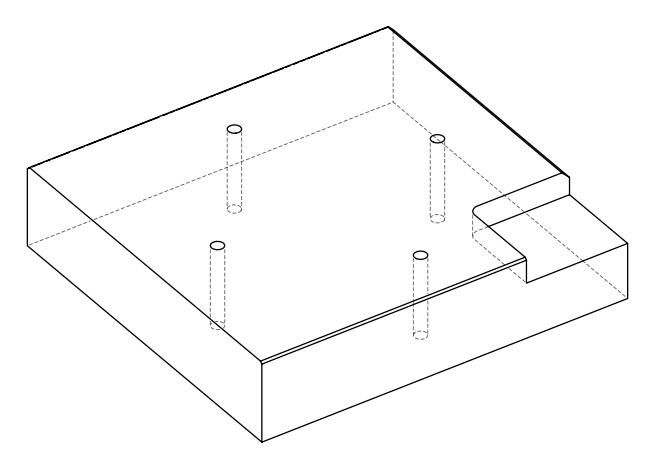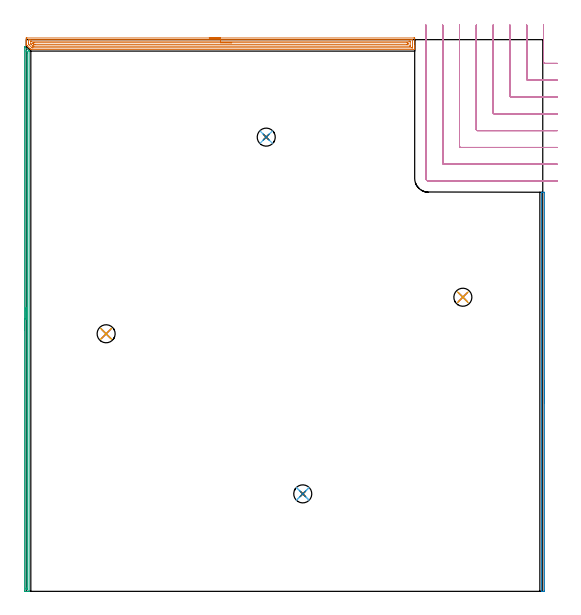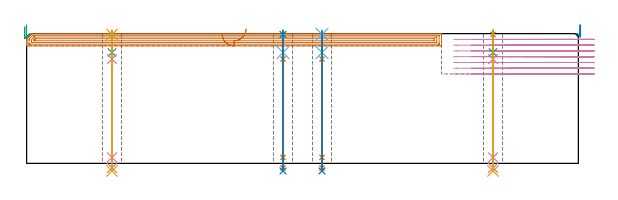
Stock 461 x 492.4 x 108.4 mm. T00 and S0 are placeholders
(PLAN: 20 operations, 14 tool changes, 45.2 min)
(1 AREA_MILL | FG_CHAMFER_SURFACE | UGT0205_001 | 11.29 min | 18348 mm3)
(2 AREA_MILL_1 | FG_CHAMFER_SURFACE_1 | UGT0205_001 | 3 min | 1207 mm3)
(3 AREA_MILL_2 | FG_CHAMFER_SURFACE_2 | UGT0205_001 | 7.91 min | 4060 mm3)
(4 MILL_CORNER_NOTCH_RECTANGULAR | CORNER_NOTCH_RECTANGULAR | UGT0201_094 | Follow Part, ap 5, ae 75% | 18.52 min | 523244 mm3)
(5 SPOT_DRILL | STEP1HOLE | NXT0321_9005460120000 | 0.03 min | 3 mm3)
(6 SPOT_DRILL_1 | STEP1HOLE_1 | NXT0321_9005460120000 | 0.03 min | 3 mm3)
(7 SPOT_DRILL_2 | STEP1HOLE_2 | NXT0321_9005460120000 | 0.03 min | 2 mm3)
(8 SPOT_DRILL_3 | STEP1HOLE_3 | NXT0321_9005460120000 | 0.03 min | 3 mm3)
(9 DRILL_BLIND_HOLE_INTO_CENTER | STEP1HOLE | NXT0301_076 | 0.07 min | 1243 mm3)
(10 GUN_DRILL_THROUGH_HOLE | STEP1HOLE | UGT0307_007 | 0.54 min | 7317 mm3)
(11 DRILL_TO_ENLARGE_THROUGH_HOLE | STEP1HOLE | UGT0301_285 | 0.47 min | 13450 mm3)
(12 DRILL_BLIND_HOLE_INTO_CENTER_1 | STEP1HOLE_1 | NXT0301_076 | 0.07 min | 1243 mm3)
(13 GUN_DRILL_THROUGH_HOLE_1 | STEP1HOLE_1 | UGT0307_007 | 0.54 min | 7318 mm3)
(14 DRILL_TO_ENLARGE_THROUGH_HOLE_1 | STEP1HOLE_1 | UGT0301_285 | 0.47 min | 13448 mm3)
(15 DRILL_BLIND_HOLE_INTO_CENTER_2 | STEP1HOLE_2 | NXT0301_076 | 0.07 min | 1244 mm3)
(16 GUN_DRILL_THROUGH_HOLE_2 | STEP1HOLE_2 | UGT0307_007 | 0.54 min | 7299 mm3)
(17 DRILL_TO_ENLARGE_THROUGH_HOLE_2 | STEP1HOLE_2 | UGT0301_285 | 0.47 min | 13466 mm3)
(18 DRILL_BLIND_HOLE_INTO_CENTER_3 | STEP1HOLE_3 | NXT0301_076 | 0.07 min | 1244 mm3)
(19 GUN_DRILL_THROUGH_HOLE_3 | STEP1HOLE_3 | UGT0307_007 | 0.54 min | 7308 mm3)
(20 DRILL_TO_ENLARGE_THROUGH_HOLE_3 | STEP1HOLE_3 | UGT0301_285 | 0.47 min | 13453 mm3)
(TOOL UGT0205_001 | Chamfer Mill 20 x 3 x 45 deg. | D20 FL50 Z2)
(TOOL UGT0201_094 | End mill 20 mm | D20 FL38 Z4)
(TOOL NXT0321_9005460120000 | NC Spot Drill, 142deg, 12mm, Carbide, Uncoated | D12 PA142 FL30 Z2)
(TOOL NXT0301_076 | Carbide Drill 10.5mm [860.1-1050-032A1-MM 2214] | D10.5 PA140 FL55 Z2)
(TOOL UGT0307_007 | Gun Drill 10 mm | D10 PA130 FL24 Z1)
(TOOL UGT0301_285 | Twist Drill 16.1 mm | D16.1 PA118 FL125 Z2)
(OP 1 AREA_MILL)
G17 G21 G94 G90
T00 M6
G54
G17 G0 G90 X163.35 Y493.9 S1061 M3
G43 Z118.4 H0
Z108.2
G94 G1 X163.388 Z107.328 F250.
X163.502 Z106.463
X163.691 Z105.612
X163.953 Z104.78
X164.287 Z103.974
X164.69 Z103.2
X165.158 Z102.464
X165.69 Z101.772
X166.279 Z101.129
X166.922 Z100.54
X167.614 Z100.008
X168.35 Z99.54
X169.124 Z99.137
X169.93 Z98.803
X170.762 Z98.541
X171.614 Z98.352
X172.478 Z98.238
X173.35 Z98.2
X346.091
X346.358 Y493.897 Z98.202
X346.69 Y493.892 Z98.206
X346.7 Y493.555 Z98.542
Y487.012 Z105.083
Y486.444 Z105.653
Y486.118 Z105.979
Y485.55 Z106.547
Y485.223 Z106.872
Y484.571 Z107.528
Y484.159 Z107.941
X346.693 Y483.763 Z108.328
X346.69 Y483.702 Z108.388
X346.537 Y483.7 Z108.4
X4.18
X4.105 Y483.705 Z108.391
X4.053 Y483.748 Z108.349
X3.872 Y483.927 Z108.172
X3.287 Y484.511 Z107.585
X0.786 Y487.012 Z105.084
X0.43 Y487.37 Z104.73
X0.253 Y487.547 Z104.553
X0.014 Y487.787 Z104.311
X0.001 Y487.806 Z104.292
X0. Y487.927 Z104.172
Y488.075 Z104.025
Y489.042 Z103.058
Y489.694 Z102.402
Y490.914 Z101.183
Y491.482 Z100.612
Y492.093 Z100.003
X0.001 Y493.271 Z98.825
X0.004 Y493.877 Z98.22
X0.007 Y493.891 Z98.205
X0.609 Y493.9 Z98.2
X173.35
Y492.486 Z99.614
X344.305
X344.414 Y492.485 Z99.615
X344.632 Y492.481 Z99.619
X344.687 Y492.479 Z99.621
X344.692 Y492.466 Z99.634
X344.697 Y492.433 Z99.667
X344.699 Y492.377 Z99.723
Y485.723 Z106.377
X344.693 Y485.223 Z106.877
X344.69 Y485.131 Z106.969
X344.523 Y485.121 Z106.979
X344.413 Y485.116 Z106.984
X344.305 Y485.115 Z106.985
X5.965
X5.175 Y485.121 Z106.979
X5.125 Y485.136 Z106.964
X5.073 Y485.18 Z106.92
X5.027 Y485.223 Z106.877
X2.395 Y487.856 Z104.244
X2.349 Y487.906 Z104.194
X2.01 Y488.291 Z103.809
X2.004 Y488.8 Z103.3
X2.001 Y489.195 Z102.905
Y491.877 Z100.223
X2.007 Y492.377 Z99.723
X2.01 Y492.469 Z99.631
X2.177 Y492.479 Z99.621
X2.287 Y492.484 Z99.616
X2.395 Y492.485 Z99.615
X3.178 Y492.486 Z99.614
X173.35
Y491.072 Z101.028
X341.627 Y491.071 Z101.029
X342.039 Y491.07 Z101.03
X342.52 Y491.067 Z101.033
X342.671 Y491.065 Z101.035
X342.69 Y490.768 Z101.332
X342.696 Y490.588 Z101.512
X342.699 Y490.409 Z101.691
Y486.832 Z105.268
X342.694 Y486.651 Z105.449
X342.69 Y486.538 Z105.562
X342.64 Y486.535 Z105.565
X342.52 Y486.532 Z105.568
X342.109 Y486.529 Z105.571
X6.858
X6.446 Y486.53 Z105.57
X6.208 Y486.534 Z105.566
X6.182 Y486.535 Z105.565
X6.139 Y486.571 Z105.529
X6.061 Y486.643 Z105.457
X5.965 Y486.734 Z105.366
X4.793 Y487.906 Z104.194
X4.18 Y488.522 Z103.578
X4.047 Y488.662 Z103.438
X4.015 Y488.697 Z103.403
X4.009 Y488.741 Z103.359
X4.005 Y488.8 Z103.3
X4.001 Y488.98 Z103.12
Y490.768 Z101.332
X4.006 Y490.949 Z101.151
X4.01 Y491.063 Z101.037
X4.06 Y491.065 Z101.035
X4.18 Y491.068 Z101.032
X4.591 Y491.071 Z101.029
X173.35 Y491.072 Z101.028
Y489.657 Z102.443
X339.879
X340.688 Y489.65 Z102.45
X340.7 Y488.835 Z103.265
X340.699 Y488.8 Z103.3
X340.691 Y487.95 Z104.15
X339.842 Y487.943 Z104.157
X339.805
X7.714
X7.286 Y487.945 Z104.155
X7.234 Y487.947 Z104.153
X7.212 Y487.949 Z104.151
X7.169 Y487.989 Z104.111
X7.03 Y488.122 Z103.978
X6.858 Y488.291 Z103.809
X6.349 Y488.8 Z103.3
X6.181 Y488.971 Z103.129
X6.048 Y489.109 Z102.991
X6.01 Y489.152 Z102.948
X6.007 Y489.177 Z102.923
X6.005 Y489.23 Z102.87
X6.009 Y489.65 Z102.45
X6.858 Y489.657 Z102.443
X6.895
X173.35
X174.222 Z102.481
X175.086 Z102.595
X175.938 Z102.783
X176.77 Z103.046
X177.576 Z103.38
X178.35 Z103.782
X179.086 Z104.251
X179.778 Z104.782
X180.421 Z105.372
X181.01 Z106.015
X181.542 Z106.707
X182.01 Z107.443
X182.413 Z108.216
X182.747 Z109.022
X183.009 Z109.854
X183.198 Z110.706
X183.312 Z111.571
X183.35 Z112.443
G0 Z118.4
M5
M2
(OP 2 AREA_MILL_1)
G17 G21 G94 G90
T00 M6
G54
G17 G0 G90 X462.5 Y188.1 S1061 M3
G43 Z118.4 H0
Z115.8
G94 G1 Y188.062 Z114.928 F250.
Y187.948 Z114.064
Y187.759 Z113.212
Y187.497 Z112.38
Y187.163 Z111.574
Y186.76 Z110.8
Y186.292 Z110.064
Y185.76 Z109.372
Y185.171 Z108.729
Y184.528 Z108.14
Y183.836 Z107.608
Y183.1 Z107.14
Y182.326 Z106.737
Y181.52 Z106.403
Y180.688 Z106.141
Y179.837 Z105.952
Y178.972 Z105.838
Y178.1 Z105.8
Y0.628
X462.499 Y0.394 Z105.801
X462.491 Y0.003 Z105.805
X462.435 Y0. Z105.862
X461.2 Z107.095
X460.241 Z108.059
X460.069 Y0.001 Z108.223
X459.903 Y0.01 Z108.389
X459.9 Y0.181 Z108.4
Y356.019
X459.903 Y356.19 Z108.389
X460.069 Y356.199 Z108.223
X460.241 Y356.2 Z108.059
X460.488 Z107.812
X461.2 Z107.095
X462.435 Z105.862
X462.491 Y356.197 Z105.805
X462.5 Y355.805 Z105.8
Y178.1
Y177.228 Z105.838
Y176.364 Z105.952
Y175.512 Z106.141
Y174.68 Z106.403
Y173.874 Z106.737
Y173.1 Z107.14
Y172.364 Z107.608
Y171.672 Z108.14
Y171.029 Z108.729
Y170.44 Z109.372
Y169.909 Z110.064
Y169.44 Z110.8
Y169.037 Z111.574
Y168.703 Z112.38
Y168.441 Z113.212
Y168.252 Z114.064
Y168.138 Z114.928
Y168.1 Z115.8
G0 Z118.4
M5
M2
(OP 3 AREA_MILL_2)
G17 G21 G94 G90
T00 M6
G54
G17 G0 G90 X-1.5 Y233.15 S1061 M3
G43 Z118.4 H0
Z114.3
G94 G1 Y233.188 Z113.428 F250.
Y233.302 Z112.564
Y233.491 Z111.712
Y233.753 Z110.88
Y234.087 Z110.074
Y234.49 Z109.3
Y234.958 Z108.564
Y235.49 Z107.872
Y236.079 Z107.229
Y236.722 Z106.64
Y237.414 Z106.109
Y238.15 Z105.64
Y238.924 Z105.237
Y239.73 Z104.903
Y240.562 Z104.641
Y241.413 Z104.452
Y242.278 Z104.338
Y243.15 Z104.3
Y486.221
X-1.496 Y486.285 Z104.302
X-1.471 Y486.272 Z104.327
X2.399 Y482.401 Z108.198
X2.563 Y482.235 Z108.358
X2.596 Y482.195 Z108.39
X2.6 Y482.109 Z108.4
Y0.171
X2.598 Y0.01 Z108.388
X2.485 Y0.004 Z108.277
X2.365 Y0. Z108.164
X2.087 Z107.887
X1.421 Z107.216
X0.217 Z106.014
X-0.321 Z105.473
X-0.923 Z104.872
X-1.072 Z104.723
X-1.192 Y0.003 Z104.603
X-1.493 Y0.01 Z104.303
X-1.497 Y0.305 Z104.301
X-1.499 Y0.617
X-1.5 Y243.15 Z104.3
X-0.086 Z105.714
X-0.085 Y482.109 Z105.715
X-0.084 Y482.292 Z105.716
X-0.081 Y482.383 Z105.719
X-0.08 Y482.413 Z105.72
X-0.058 Y482.396 Z105.742
X0.239 Y482.109 Z106.039
X0.55 Y481.799 Z106.35
X1.129 Y481.216 Z106.929
X1.169 Y481.17 Z106.969
X1.179 Y481.132 Z106.979
X1.181 Y481.053 Z106.981
X1.184 Y480.89 Z106.984
X1.186 Y480.564 Z106.986
Y480.323
X1.185 Y2.646 Z106.985
X1.183 Y2.404 Z106.983
X1.179 Y2.079 Z106.979
X1.174 Y2.01 Z106.974
X1.075 Y2.005 Z106.875
X0.943 Y2.001 Z106.743
X0.55 Z106.35
X0.071 Y2.002 Z105.871
X-0.051 Y2.007 Z105.749
X-0.074 Y2.009 Z105.726
X-0.079 Y2.051 Z105.721
X-0.083 Y2.159 Z105.717
X-0.085 Y2.404 Z105.715
X-0.086 Y3.056 Z105.714
Y243.15
Y244.022 Z105.752
Y244.886 Z105.866
Y245.738 Z106.055
Y246.57 Z106.317
Y247.376 Z106.651
Y248.15 Z107.054
Y248.886 Z107.523
Y249.578 Z108.054
Y250.221 Z108.643
Y250.81 Z109.286
Y251.341 Z109.979
Y251.81 Z110.714
Y252.213 Z111.488
Y252.547 Z112.294
Y252.809 Z113.126
Y252.998 Z113.978
Y253.112 Z114.843
Y253.15 Z115.714
G0 Z118.4
M5
M2
(OP 4 MILL_CORNER_NOTCH_RECTANGULAR)
G17 G21 G94 G90
T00 M6
G54
G17 G0 G90 X461.7 Y505.375 S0 M3
G43 Z118.4 H0
Z103.586
G94 G1 Y502.375 F250.
Y472.192 F500.
G3 X462.692 Y471.2 R1.
G1 X471.
X474. F250.
G0 Z118.4
X446.7 Y505.4
Z103.586
G1 Y502.4
Y457.193 F500.
G3 X447.693 Y456.2 R1.
G1 X471.
X474. F250.
G0 Z118.4
X431.7 Y505.4
Z103.586
G1 Y502.4
Y442.193 F500.
G3 X432.693 Y441.2 R1.
G1 X471.
X474. F250.
G0 Z118.4
X416.7 Y505.4
Z103.586
G1 Y502.4
Y427.194 F500.
G3 X417.694 Y426.2 R1.
G1 X471.
X474. F250.
G0 Z118.4
X401.7 Y505.4
Z103.586
G1 Y502.4
Y412.194 F500.
G3 X402.694 Y411.2 R1.
G1 X471.
X474. F250.
G0 Z118.4
X386.7 Y505.4
Z103.586
G1 Y502.4
Y397.194 F500.
G3 X387.694 Y396.2 R1.
G1 X471.
X474. F250.
G0 Z118.4
X371.7 Y505.4
Z103.586
G1 Y502.4
Y382.195 F500.
G3 X372.695 Y381.2 R1.
G1 X471.
X474. F250.
G0 Z118.4
X356.7 Y505.4
Z103.586
G1 Y502.4
Y368.6 F500.
G3 X359.1 Y366.2 R2.4
G1 X471.
X474. F250.
G0 Z118.4
X461.7 Y505.375
Z98.771
G1 Y502.375
Y472.192 F500.
G3 X462.692 Y471.2 R1.
G1 X471.
X474. F250.
G0 Z118.4
X446.7 Y505.4
Z98.771
G1 Y502.4
Y457.193 F500.
G3 X447.693 Y456.2 R1.
G1 X471.
X474. F250.
G0 Z118.4
X431.7 Y505.4
Z98.771
G1 Y502.4
Y442.193 F500.
G3 X432.693 Y441.2 R1.
G1 X471.
X474. F250.
G0 Z118.4
X416.7 Y505.4
Z98.771
G1 Y502.4
Y427.194 F500.
G3 X417.694 Y426.2 R1.
G1 X471.
X474. F250.
G0 Z118.4
X401.7 Y505.4
Z98.771
G1 Y502.4
Y412.194 F500.
G3 X402.694 Y411.2 R1.
G1 X471.
X474. F250.
G0 Z118.4
X386.7 Y505.4
Z98.771
G1 Y502.4
Y397.194 F500.
G3 X387.694 Y396.2 R1.
G1 X471.
X474. F250.
G0 Z118.4
X371.7 Y505.4
Z98.771
G1 Y502.4
Y382.195 F500.
G3 X372.695 Y381.2 R1.
G1 X471.
X474. F250.
G0 Z118.4
X356.7 Y505.4
Z98.771
G1 Y502.4
Y368.6 F500.
G3 X359.1 Y366.2 R2.4
G1 X471.
X474. F250.
G0 Z118.4
X461.7 Y505.375
Z93.957
G1 Y502.375
Y472.192 F500.
G3 X462.692 Y471.2 R1.
G1 X471.
X474. F250.
G0 Z118.4
X446.7 Y505.4
Z93.957
G1 Y502.4
Y457.193 F500.
G3 X447.693 Y456.2 R1.
G1 X471.
X474. F250.
G0 Z118.4
X431.7 Y505.4
Z93.957
G1 Y502.4
Y442.193 F500.
G3 X432.693 Y441.2 R1.
G1 X471.
X474. F250.
G0 Z118.4
X416.7 Y505.4
Z93.957
G1 Y502.4
Y427.194 F500.
G3 X417.694 Y426.2 R1.
G1 X471.
X474. F250.
G0 Z118.4
X401.7 Y505.4
Z93.957
G1 Y502.4
Y412.194 F500.
G3 X402.694 Y411.2 R1.
G1 X471.
X474. F250.
G0 Z118.4
X386.7 Y505.4
Z93.957
G1 Y502.4
Y397.194 F500.
G3 X387.694 Y396.2 R1.
G1 X471.
X474. F250.
G0 Z118.4
X371.7 Y505.4
Z93.957
G1 Y502.4
Y382.195 F500.
G3 X372.695 Y381.2 R1.
G1 X471.
X474. F250.
G0 Z118.4
X356.7 Y505.4
Z93.957
G1 Y502.4
Y368.6 F500.
G3 X359.1 Y366.2 R2.4
G1 X471.
X474. F250.
G0 Z118.4
X461.7 Y505.375
Z89.143
G1 Y502.375
Y472.192 F500.
G3 X462.692 Y471.2 R1.
G1 X471.
X474. F250.
G0 Z118.4
X446.7 Y505.4
Z89.143
G1 Y502.4
Y457.193 F500.
G3 X447.693 Y456.2 R1.
G1 X471.
X474. F250.
G0 Z118.4
X431.7 Y505.4
Z89.143
G1 Y502.4
Y442.193 F500.
G3 X432.693 Y441.2 R1.
G1 X471.
X474. F250.
G0 Z118.4
X416.7 Y505.4
Z89.143
G1 Y502.4
Y427.194 F500.
G3 X417.694 Y426.2 R1.
G1 X471.
X474. F250.
G0 Z118.4
X401.7 Y505.4
Z89.143
G1 Y502.4
Y412.194 F500.
G3 X402.694 Y411.2 R1.
G1 X471.
X474. F250.
G0 Z118.4
X386.7 Y505.4
Z89.143
G1 Y502.4
Y397.194 F500.
G3 X387.694 Y396.2 R1.
G1 X471.
X474. F250.
G0 Z118.4
X371.7 Y505.4
Z89.143
G1 Y502.4
Y382.195 F500.
G3 X372.695 Y381.2 R1.
G1 X471.
X474. F250.
G0 Z118.4
X356.7 Y505.4
Z89.143
G1 Y502.4
Y368.6 F500.
G3 X359.1 Y366.2 R2.4
G1 X471.
X474. F250.
G0 Z118.4
X461.7 Y505.375
Z84.329
G1 Y502.375
Y472.192 F500.
G3 X462.692 Y471.2 R1.
G1 X471.
X474. F250.
G0 Z118.4
X446.7 Y505.4
Z84.329
G1 Y502.4
Y457.193 F500.
G3 X447.693 Y456.2 R1.
G1 X471.
X474. F250.
G0 Z118.4
X431.7 Y505.4
Z84.329
G1 Y502.4
Y442.193 F500.
G3 X432.693 Y441.2 R1.
G1 X471.
X474. F250.
G0 Z118.4
X416.7 Y505.4
Z84.329
G1 Y502.4
Y427.194 F500.
G3 X417.694 Y426.2 R1.
G1 X471.
X474. F250.
G0 Z118.4
X401.7 Y505.4
Z84.329
G1 Y502.4
Y412.194 F500.
G3 X402.694 Y411.2 R1.
G1 X471.
X474. F250.
G0 Z118.4
X386.7 Y505.4
Z84.329
G1 Y502.4
Y397.194 F500.
G3 X387.694 Y396.2 R1.
G1 X471.
X474. F250.
G0 Z118.4
X371.7 Y505.4
Z84.329
G1 Y502.4
Y382.195 F500.
G3 X372.695 Y381.2 R1.
G1 X471.
X474. F250.
G0 Z118.4
X356.7 Y505.4
Z84.329
G1 Y502.4
Y368.6 F500.
G3 X359.1 Y366.2 R2.4
G1 X471.
X474. F250.
G0 Z118.4
X461.7 Y505.375
Z79.514
G1 Y502.375
Y472.192 F500.
G3 X462.692 Y471.2 R1.
G1 X471.
X474. F250.
G0 Z118.4
X446.7 Y505.4
Z79.514
G1 Y502.4
Y457.193 F500.
G3 X447.693 Y456.2 R1.
G1 X471.
X474. F250.
G0 Z118.4
X431.7 Y505.4
Z79.514
G1 Y502.4
Y442.193 F500.
G3 X432.693 Y441.2 R1.
G1 X471.
X474. F250.
G0 Z118.4
X416.7 Y505.4
Z79.514
G1 Y502.4
Y427.194 F500.
G3 X417.694 Y426.2 R1.
G1 X471.
X474. F250.
G0 Z118.4
X401.7 Y505.4
Z79.514
G1 Y502.4
Y412.194 F500.
G3 X402.694 Y411.2 R1.
G1 X471.
X474. F250.
G0 Z118.4
X386.7 Y505.4
Z79.514
G1 Y502.4
Y397.194 F500.
G3 X387.694 Y396.2 R1.
G1 X471.
X474. F250.
G0 Z118.4
X371.7 Y505.4
Z79.514
G1 Y502.4
Y382.195 F500.
G3 X372.695 Y381.2 R1.
G1 X471.
X474. F250.
G0 Z118.4
X356.7 Y505.4
Z79.514
G1 Y502.4
Y368.6 F500.
G3 X359.1 Y366.2 R2.4
G1 X471.
X474. F250.
G0 Z118.4
X461.7 Y505.375
Z74.7
G1 Y502.375
Y472.192 F500.
G3 X462.692 Y471.2 R1.
G1 X471.
X474. F250.
G0 Z118.4
X446.7 Y505.4
Z74.7
G1 Y502.4
Y457.193 F500.
G3 X447.693 Y456.2 R1.
G1 X471.
X474. F250.
G0 Z118.4
X431.7 Y505.4
Z74.7
G1 Y502.4
Y442.193 F500.
G3 X432.693 Y441.2 R1.
G1 X471.
X474. F250.
G0 Z118.4
X416.7 Y505.4
Z74.7
G1 Y502.4
Y427.194 F500.
G3 X417.694 Y426.2 R1.
G1 X471.
X474. F250.
G0 Z118.4
X401.7 Y505.4
Z74.7
G1 Y502.4
Y412.194 F500.
G3 X402.694 Y411.2 R1.
G1 X471.
X474. F250.
G0 Z118.4
X386.7 Y505.4
Z74.7
G1 Y502.4
Y397.194 F500.
G3 X387.694 Y396.2 R1.
G1 X471.
X474. F250.
G0 Z118.4
X371.7 Y505.4
Z74.7
G1 Y502.4
Y382.195 F500.
G3 X372.695 Y381.2 R1.
G1 X471.
X474. F250.
G0 Z118.4
X356.7 Y505.4
Z74.7
G1 Y502.4
Y368.6 F500.
G3 X359.1 Y366.2 R2.4
G1 X471.
X474. F250.
G0 Z118.4
M5
M2
(OP 5 SPOT_DRILL)
G17 G21 G94 G90
T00 M6
G54
G17 G0 G90 X71.3 Y229.9 S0 M3
G43 Z118.4 H0
G94 G81 G98 Z107.707 F250. R111.4
G80
M5
M2
(OP 6 SPOT_DRILL_1)
G17 G21 G94 G90
T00 M6
G54
G17 G0 G90 X246.8 Y87. S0 M3
G43 Z118.4 H0
G94 G81 G98 Z107.707 F250. R111.4
G80
M5
M2
(OP 7 SPOT_DRILL_2)
G17 G21 G94 G90
T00 M6
G54
G17 G0 G90 X389.7 Y262.5 S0 M3
G43 Z118.4 H0
G94 G81 G98 Z107.707 F250. R111.4
G80
M5
M2
(OP 8 SPOT_DRILL_3)
G17 G21 G94 G90
T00 M6
G54
G17 G0 G90 X214.2 Y405.4 S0 M3
G43 Z118.4 H0
G94 G81 G98 Z107.707 F250. R111.4
G80
M5
M2
(OP 9 DRILL_BLIND_HOLE_INTO_CENTER)
G17 G21 G94 G90
T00 M6
G54
G17 G0 G90 X71.3 Y229.9 S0 M3
G43 Z118.4 H1
G94 G81 G98 Z92.65 F250. R110.4
G80
M5
M2
(OP 10 GUN_DRILL_THROUGH_HOLE)
G17 G21 G94 G90
T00 M6
G54
G17 G0 G90 X71.3 Y229.9 M8
G43 Z118.4 H0
Z104.734
S716 M3
G94 G1 Z87.138 F125. M26
G4 X.084
Z5. F250.
G4 X.084
Z-3.832 F125.
G4 X.084
M5
M9
G0 Z104.734
Z118.4
M2
(OP 11 DRILL_TO_ENLARGE_THROUGH_HOLE)
G17 G21 G94 G90
T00 M6
G54
G17 G0 G90 X71.3 Y229.9 S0 M3
G43 Z118.4 H0
G94 G73 G98 Z-6.337 F250. Q14.342 R110.4
G80
M5
M2
(OP 12 DRILL_BLIND_HOLE_INTO_CENTER_1)
G17 G21 G94 G90
T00 M6
G54
G17 G0 G90 X246.8 Y87. S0 M3
G43 Z118.4 H1
G94 G81 G98 Z92.65 F250. R110.4
G80
M5
M2
(OP 13 GUN_DRILL_THROUGH_HOLE_1)
G17 G21 G94 G90
T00 M6
G54
G17 G0 G90 X246.8 Y87. M8
G43 Z118.4 H0
Z104.734
S716 M3
G94 G1 Z87.138 F125. M26
G4 X.084
Z5. F250.
G4 X.084
Z-3.832 F125.
G4 X.084
M5
M9
G0 Z104.734
Z118.4
M2
(OP 14 DRILL_TO_ENLARGE_THROUGH_HOLE_1)
G17 G21 G94 G90
T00 M6
G54
G17 G0 G90 X246.8 Y87. S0 M3
G43 Z118.4 H0
G94 G73 G98 Z-6.337 F250. Q14.342 R110.4
G80
M5
M2
(OP 15 DRILL_BLIND_HOLE_INTO_CENTER_2)
G17 G21 G94 G90
T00 M6
G54
G17 G0 G90 X389.7 Y262.5 S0 M3
G43 Z118.4 H1
G94 G81 G98 Z92.65 F250. R110.4
G80
M5
M2
(OP 16 GUN_DRILL_THROUGH_HOLE_2)
G17 G21 G94 G90
T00 M6
G54
G17 G0 G90 X389.7 Y262.5 M8
G43 Z118.4 H0
Z104.734
S716 M3
G94 G1 Z87.138 F125. M26
G4 X.084
Z5. F250.
G4 X.084
Z-3.832 F125.
G4 X.084
M5
M9
G0 Z104.734
Z118.4
M2
(OP 17 DRILL_TO_ENLARGE_THROUGH_HOLE_2)
G17 G21 G94 G90
T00 M6
G54
G17 G0 G90 X389.7 Y262.5 S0 M3
G43 Z118.4 H0
G94 G73 G98 Z-6.337 F250. Q14.342 R110.4
G80
M5
M2
(OP 18 DRILL_BLIND_HOLE_INTO_CENTER_3)
G17 G21 G94 G90
T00 M6
G54
G17 G0 G90 X214.2 Y405.4 S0 M3
G43 Z118.4 H1
G94 G81 G98 Z92.65 F250. R110.4
G80
M5
M2
(OP 19 GUN_DRILL_THROUGH_HOLE_3)
G17 G21 G94 G90
T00 M6
G54
G17 G0 G90 X214.2 Y405.4 M8
G43 Z118.4 H0
Z104.734
S716 M3
G94 G1 Z87.138 F125. M26
G4 X.084
Z5. F250.
G4 X.084
Z-3.832 F125.
G4 X.084
M5
M9
G0 Z104.734
Z118.4
M2
(OP 20 DRILL_TO_ENLARGE_THROUGH_HOLE_3)
G17 G21 G94 G90
T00 M6
G54
G17 G0 G90 X214.2 Y405.4 S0 M3
G43 Z118.4 H0
G94 G73 G98 Z-6.337 F250. Q14.342 R110.4
G80
M5
M2
